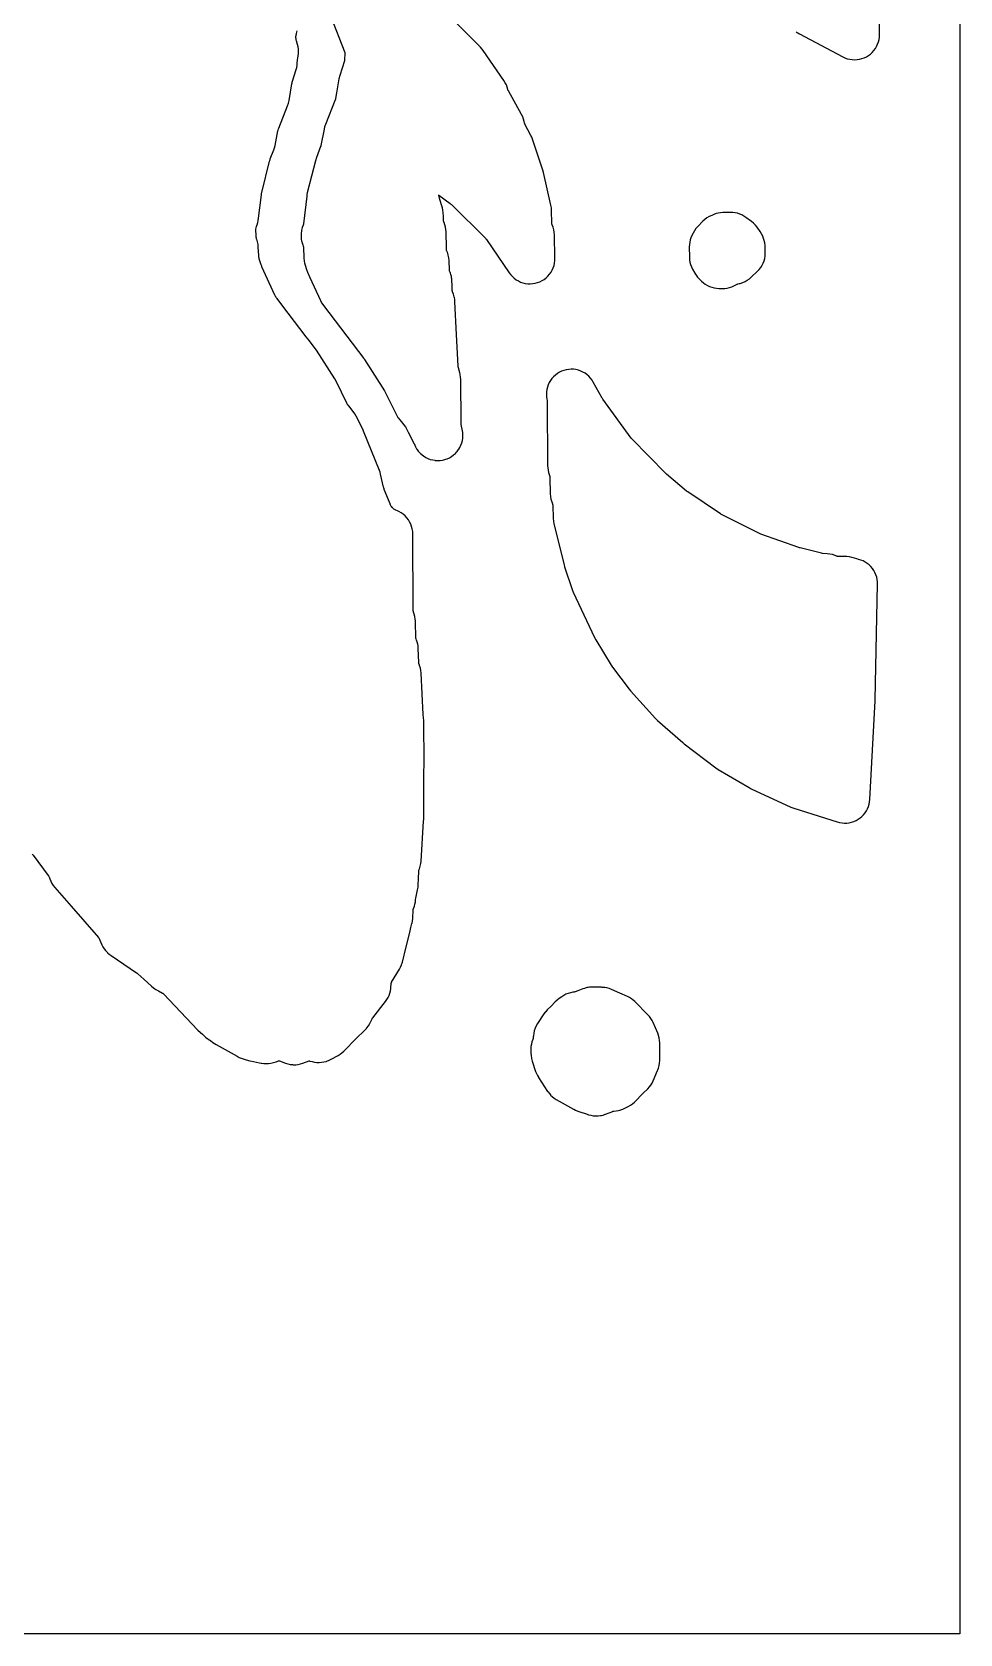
# Model space of a CAD drawing. Header units: millimetres. Extents: x 0 to 300, y 0 to 300.
# Drawn here: x 207.4 to 299.9, y 0 to 159.8 of the extents above; entities that cross this region are included whole.
import ezdxf

# ---------------------------------------------------------------- set-up
doc = ezdxf.new("R2010")
doc.units = ezdxf.units.MM
doc.layers.add('CUT', color=7, linetype='CONTINUOUS')

msp = doc.modelspace()

# ---------------------------------------------------------------- linework, layer by layer
at = {"layer": 'CUT'}
for points in [[(0.0029, 0.0029), (0.0006, 0.0501), (0, 0.0614), (0, 299.9386), (0.0006, 299.9499), (0.0029, 299.9971), (0.0501, 299.9994), (0.0614, 300), (299.8528, 300), (299.9113, 299.9971), (299.9141, 299.9386), (299.9141, 0.0614), (299.9113, 0.0029), (299.8528, 0), (299.8528, 0), (0.0614, 0), (0.0501, 0.0006)], [(274.3257, 134.7671), (274.5175, 134.6271), (274.7218, 134.506), (274.9366, 134.4048), (275.16, 134.3245), (275.3901, 134.2657), (275.6247, 134.229), (275.8617, 134.2147), (276.2161, 134.2102), (276.4545, 134.2186), (276.691, 134.2496), (276.9234, 134.303), (277.1497, 134.3784), (277.3677, 134.4749), (277.6961, 134.6395), (277.7154, 134.6485), (277.7585, 134.6642), (277.8799, 134.6936), (278.0012, 134.7186), (278.2449, 134.7954), (278.4796, 134.8967), (278.7026, 135.0215), (278.9118, 135.1684), (279.1049, 135.3359), (279.7272, 135.934), (279.8961, 136.1133), (280.0466, 136.3083), (280.1772, 136.5172), (280.2866, 136.738), (280.3737, 136.9684), (280.4378, 137.2063), (280.4781, 137.4493), (280.4943, 137.6951), (280.5029, 138.2181), (280.4933, 138.4819), (280.456, 138.7433), (280.3913, 138.9992), (280.3361, 139.1772), (280.246, 139.4221), (280.1308, 139.6562), (279.9919, 139.8771), (279.6823, 140.3165), (279.5162, 140.5273), (279.3285, 140.7191), (279.1212, 140.8896), (278.5605, 141.3026), (278.3678, 141.4313), (278.164, 141.5415), (277.9508, 141.6324), (277.7302, 141.7032), (277.5039, 141.7532), (277.274, 141.7821), (277.0424, 141.7895), (276.2689, 141.7786), (276.0381, 141.7646), (275.8096, 141.7294), (275.5853, 141.6732), (275.3672, 141.5965), (275.1571, 141.5001), (274.913, 141.374), (274.6856, 141.2409), (274.4734, 141.0846), (274.2789, 140.9068), (273.7605, 140.3803), (273.5814, 140.1775), (273.4252, 139.9566), (273.2938, 139.72), (273.1752, 139.4762), (273.084, 139.2645), (273.0127, 139.0453), (272.9619, 138.8205), (272.9321, 138.5919), (272.9234, 138.3616), (272.932, 137.3251), (272.9465, 137.0767), (272.9856, 136.831), (273.0489, 136.5904), (273.1358, 136.3573), (273.2454, 136.1339), (273.4646, 135.7386), (273.5926, 135.532), (273.7401, 135.3388), (273.9057, 135.1608), (274.148, 134.9246)], [(259.0197, 115.3478), (259.0517, 113.7199), (259.0719, 113.4485), (259.1214, 113.1808), (259.1998, 112.9201), (259.2749, 112.7121), (259.2811, 112.6934), (259.2912, 112.6521), (259.297, 112.6101), (259.2981, 112.5904), (259.3398, 111.2486), (259.3621, 110.9837), (259.4125, 110.7227), (260.4271, 106.644), (260.4812, 106.4577), (261.2427, 104.1709), (261.3507, 103.9004), (263.4546, 99.4087), (263.5836, 99.1684), (265.1303, 96.6297), (265.2743, 96.4185), (266.9257, 94.244), (267.0547, 94.0877), (269.5355, 91.3188), (269.7497, 91.1069), (272.2609, 88.9061), (272.3991, 88.7935), (275.5678, 86.393), (275.8102, 86.2308), (278.8865, 84.4219), (279.1011, 84.3094), (283.0383, 82.4816), (283.3383, 82.3652), (287.6822, 80.9937), (287.914, 80.9326), (288.1506, 80.894), (288.3899, 80.8782), (288.6295, 80.8853), (288.8674, 80.9155), (289.1013, 80.9682), (289.3291, 81.0431), (289.5486, 81.1395), (289.7579, 81.2565), (289.955, 81.393), (290.1382, 81.5478), (290.3056, 81.7194), (290.4559, 81.9062), (290.5876, 82.1066), (290.6994, 82.3187), (290.7905, 82.5405), (290.8598, 82.77), (290.9069, 83.0051), (290.9312, 83.2436), (291.46, 93.0873), (291.4631, 93.1694), (291.7033, 104.7036), (291.6967, 104.9452), (291.6667, 105.1849), (291.6138, 105.4207), (291.5383, 105.6503), (291.4411, 105.8714), (291.3229, 106.0822), (291.1849, 106.2806), (291.0284, 106.4647), (290.8549, 106.6329), (290.666, 106.7835), (290.4634, 106.9152), (290.249, 107.0267), (290.0249, 107.117), (289.7931, 107.1852), (289.633, 107.224), (289.614, 107.2303), (289.3879, 107.3117), (289.1379, 107.3871), (288.8815, 107.4361), (288.6212, 107.458), (287.7153, 107.4869), (287.6987, 107.4878), (287.663, 107.4922), (287.6291, 107.5026), (287.6134, 107.5086), (287.462, 107.5703), (287.2057, 107.6588), (286.9413, 107.7191), (286.6719, 107.7503), (286.2129, 107.7785), (286.1957, 107.78), (286.1221, 107.7913), (286.1052, 107.7951), (283.9661, 108.3292), (283.9112, 108.3443), (283.857, 108.362), (280.0476, 109.7107), (279.9778, 109.7379), (279.9099, 109.7694), (276.1463, 111.6622), (276.0812, 111.6975), (276.0185, 111.7368), (272.7592, 113.9203), (272.7047, 113.9591), (272.6525, 114.0008), (270.6553, 115.6914), (270.615, 115.7271), (270.5764, 115.7645), (267.1824, 119.2082), (267.1791, 119.2116), (267.1317, 119.2672), (267.1217, 119.2805), (264.3103, 123.1636), (264.271, 123.2214), (264.2352, 123.2813), (263.3477, 124.87), (263.2185, 125.0768), (263.0699, 125.27), (262.9031, 125.4478), (262.7199, 125.6085), (262.5218, 125.7507), (262.3108, 125.8728), (262.089, 125.9738), (261.8583, 126.0528), (261.6211, 126.1088), (261.3796, 126.1416), (261.1359, 126.1506), (260.8926, 126.1359), (260.6519, 126.0975), (260.416, 126.0359), (260.1873, 125.9516), (259.9679, 125.8454), (259.7598, 125.7184), (259.5651, 125.5717), (259.3856, 125.4068), (259.2231, 125.2251), (259.079, 125.0285), (258.9547, 124.8187), (258.8515, 124.5979), (258.7702, 124.3681), (258.7118, 124.1314), (258.6766, 123.8902), (258.6651, 123.6467), (258.6774, 123.4032), (258.7133, 123.1621), (258.7385, 123.0358), (258.7416, 123.0181), (258.7495, 122.9411), (258.75, 122.9232), (258.7888, 116.5413), (258.8006, 116.3139), (258.833, 116.0885), (258.8858, 115.867), (259.0043, 115.4538), (259.0057, 115.4486), (259.0158, 115.3981), (259.0186, 115.3716)], [(257.877, 55.5218), (257.8773, 55.5214), (257.8791, 55.5187), (258.7929, 54.1242), (258.8366, 54.064), (258.9318, 53.9326), (259.0632, 53.7835), (259.0882, 53.7551), (259.2607, 53.5931), (259.4478, 53.4482), (259.6477, 53.3216), (261.3641, 52.345), (261.3945, 52.3297), (261.3945, 52.3296), (261.5847, 52.2336), (261.8152, 52.1444), (262.7252, 51.8435), (262.864, 51.7975), (262.9164, 51.783), (263.1003, 51.7321), (263.3418, 51.69), (263.5864, 51.6719), (263.8315, 51.6777), (264.0748, 51.7076), (264.1662, 51.7281), (264.3141, 51.7612), (264.5392, 51.8353), (264.547, 51.8379), (265.3035, 52.129), (265.3086, 52.1309), (265.3584, 52.1454), (265.3848, 52.1506), (265.4086, 52.1537), (265.6262, 52.1768), (265.8544, 52.2117), (265.9944, 52.2466), (266.0784, 52.2675), (266.2962, 52.3437), (266.5062, 52.4397), (266.8185, 52.6003), (267.0407, 52.7295), (267.2484, 52.8807), (267.4396, 53.0525), (268.3201, 53.9298), (268.3202, 53.9299), (268.7794, 54.3875), (268.9387, 54.5619), (269.0808, 54.7507), (269.2045, 54.952), (269.3086, 55.164), (269.76, 56.2052), (269.7783, 56.2541), (269.8491, 56.4432), (269.9136, 56.689), (269.9528, 56.9402), (269.9663, 57.194), (269.9702, 58.9501), (269.958, 59.2025), (269.9204, 59.4524), (269.8578, 59.6972), (269.7707, 59.9344), (269.3279, 60.9753), (269.2237, 61.1909), (269.0995, 61.3955), (268.9562, 61.5872), (268.7952, 61.7644), (267.4905, 63.0692), (267.322, 63.2229), (267.1402, 63.3606), (267.0724, 63.4029), (266.9467, 63.4812), (266.743, 63.5837), (266.0068, 63.9128), (266.0067, 63.9128), (265.1741, 64.285), (265.0897, 64.3176), (264.9325, 64.3783), (264.6825, 64.4462), (264.4884, 64.4777), (264.4268, 64.4877), (264.2456, 64.4982), (264.1682, 64.5027), (263.2113, 64.5082), (263.1061, 64.5039), (262.9793, 64.4987), (262.8282, 64.4784), (262.7492, 64.4678), (262.5229, 64.4156), (262.4567, 64.3937), (262.3025, 64.3427), (261.7982, 64.1495), (261.5411, 64.051), (261.5306, 64.0473), (261.5201, 64.0437), (261.4421, 64.024), (261.4271, 64.0202), (261.4052, 64.0167), (261.3203, 64.0056), (261.0794, 63.9622), (260.8439, 63.8955), (260.6161, 63.8061), (260.3981, 63.6948), (260.1921, 63.5627), (259.9367, 63.3807), (259.767, 63.2485), (259.7203, 63.2052), (259.6946, 63.1848), (259.5375, 63.0366), (259.131, 62.6183), (258.7575, 62.2405), (258.6042, 62.0705), (258.5845, 62.0442), (258.5611, 62.0179), (258.429, 61.8397), (257.792, 60.8961), (257.6552, 60.6681), (257.5434, 60.4268), (257.4578, 60.175), (257.3994, 59.9156), (257.3689, 59.6514), (257.3687, 59.6478), (257.3639, 59.57), (257.3585, 59.4819), (257.3567, 59.4615), (257.3492, 59.4182), (257.3371, 59.3759), (257.3299, 59.3568), (257.3147, 59.3199), (257.3108, 59.3103), (257.3081, 59.3038), (257.2262, 59.0717), (257.1675, 58.8328), (257.1326, 58.5892), (257.1218, 58.3434), (257.124, 57.9409), (257.1386, 57.684), (257.1795, 57.43), (257.1823, 57.4197), (257.1866, 57.3937), (257.2535, 57.1477), (257.2589, 57.1312), (257.2619, 57.1203), (257.5927, 56.1125), (257.6701, 55.9075), (257.7651, 55.7101)]]:
    msp.add_lwpolyline(points, close=True, dxfattribs=at)
for points in [[(283.5797, 159.8044), (283.6902, 159.7359), (283.7529, 159.6928), (283.8554, 159.6333), (283.8659, 159.6268), (283.8746, 159.6222), (283.9174, 159.5973), (288.2251, 157.3121), (288.4469, 157.208), (288.6777, 157.1262), (288.9155, 157.0673), (289.1579, 157.032), (289.4026, 157.0206), (289.6472, 157.0331), (289.8894, 157.0696), (290.1269, 157.1296), (290.3573, 157.2125), (290.5786, 157.3176), (290.7885, 157.4438), (290.9851, 157.59), (291.1664, 157.7547), (291.3307, 157.9363), (291.4764, 158.1332), (291.6022, 158.3434), (291.7068, 158.5648), (291.7893, 158.7955), (291.8487, 159.0331), (291.8847, 159.2754), (291.8967, 159.52), (291.8967, 159.5201), (291.9039, 192.0322)], [(237.1309, 161.4145), (238.5548, 157.7426), (238.5735, 157.6866), (238.5726, 157.6715), (238.5716, 157.6542), (238.5389, 157.0307), (238.5387, 157.0282), (238.5339, 156.9922), (238.5319, 156.9779), (238.5263, 156.953), (238.5196, 156.9296), (238.0548, 155.4485), (237.9736, 155.1078), (237.7439, 153.7191), (237.6506, 153.1553), (237.6466, 153.1343), (237.623, 153.0494), (237.6198, 153.0408), (237.6157, 153.0294), (236.6317, 150.5538), (236.5547, 150.3294), (236.553, 150.3225), (236.4992, 150.0988), (236.1877, 148.4653), (236.1838, 148.4471), (236.1623, 148.3731), (236.1571, 148.359), (236.1559, 148.3556), (235.7264, 147.267), (235.6262, 146.9545), (235.2433, 145.4195), (234.8226, 143.7332), (234.7919, 143.5651), (234.765, 143.4175), (234.4428, 140.6528), (234.4401, 140.6336), (234.4316, 140.5945), (234.4221, 140.565), (234.4193, 140.5564), (234.4192, 140.556), (234.4121, 140.5385), (234.4095, 140.5324), (234.4068, 140.5264), (234.3156, 140.2816), (234.2504, 140.0286), (234.2306, 139.8955), (234.2119, 139.7701), (234.2027, 139.5567), (234.2006, 139.5091), (234.2013, 139.4358), (234.2079, 139.3287), (234.2175, 139.1738), (234.2587, 138.9288), (234.2611, 138.9149), (234.272, 138.8756), (234.3315, 138.662), (234.3775, 138.5459), (234.377, 138.5457), (234.4214, 138.4248), (234.4275, 138.3832), (234.4289, 138.3628), (234.4771, 137.2105), (234.4966, 136.9864), (234.5149, 136.8839), (234.5362, 136.765), (234.5955, 136.548), (234.7432, 136.0898), (234.8459, 135.8241), (235.0796, 135.3089), (236.1304, 132.9927), (236.2412, 132.7814), (236.2627, 132.7404), (236.4229, 132.5047), (240.4755, 127.2174), (240.4915, 127.1955), (240.4916, 127.1955), (240.5071, 127.1743), (240.5368, 127.1298), (242.5353, 123.9888), (242.5692, 123.9322), (242.6, 123.8738), (243.5647, 121.921), (243.7265, 121.5935), (243.8681, 121.3441), (243.8861, 121.3195), (244.0372, 121.1126), (244.5903, 120.4402), (244.5947, 120.4346), (244.6038, 120.4228), (244.6536, 120.3465), (244.6545, 120.3447), (244.664, 120.3271), (244.8906, 119.8775), (245.4783, 118.7112), (245.4921, 118.6823), (245.501, 118.6637), (245.5321, 118.5904), (245.533, 118.5907), (245.6228, 118.3946), (245.7272, 118.2156), (245.7466, 118.1825), (245.7528, 118.1739), (245.8906, 117.9835), (246.0534, 117.7995), (246.1215, 117.7364), (246.2335, 117.6325), (246.4291, 117.4839), (246.5012, 117.4396), (246.6384, 117.3553), (246.8593, 117.2478), (247.0896, 117.1625), (247.3273, 117.1002), (247.5429, 117.0658), (247.5698, 117.0615), (247.815, 117.0468), (248.0605, 117.0563), (248.3039, 117.0898), (248.4311, 117.1203), (248.5427, 117.147), (248.6449, 117.1824), (248.7749, 117.2274), (248.998, 117.3302), (249.2099, 117.4544), (249.4086, 117.5988), (249.5154, 117.6937), (249.5922, 117.762), (249.7119, 117.8916), (249.7589, 117.9424), (249.9071, 118.1383), (249.9364, 118.1863), (250.0354, 118.3479), (250.1424, 118.5689), (250.2273, 118.7995), (250.2891, 119.0372), (250.3273, 119.2799), (250.3306, 119.338), (250.3415, 119.5251), (250.3315, 119.7705), (250.322, 119.839), (250.2975, 120.0138), (250.1806, 120.6287), (250.1692, 120.6883), (250.1692, 120.6888), (250.1663, 120.7059), (250.1591, 120.7796), (250.1585, 120.7975), (250.1229, 125.1609), (250.114, 125.3333), (250.1117, 125.3773), (250.0818, 125.5919), (250.0676, 125.6541), (250.0335, 125.8032), (249.9029, 126.2783), (249.8909, 126.322), (249.8902, 126.3246), (249.8857, 126.343), (249.878, 126.3911), (249.8715, 126.4318), (249.8703, 126.4471), (249.8698, 126.4534), (249.7129, 129.6107), (249.5503, 132.8836), (249.5249, 133.1358), (249.4996, 133.2593), (249.4741, 133.3841), (249.3984, 133.6261), (249.3071, 133.873), (249.3004, 133.8929), (249.2975, 133.9043), (249.2897, 133.9349), (249.2836, 133.9777), (249.2823, 133.9987), (249.2629, 134.5307), (249.2474, 134.956), (249.2355, 135.1026), (249.2293, 135.1791), (249.2148, 135.2629), (249.1912, 135.3996), (249.1336, 135.6159), (249.0935, 135.726), (249.0569, 135.8262), (249.0339, 135.8816), (249.0134, 135.9307), (249.0068, 135.9475), (248.9957, 135.9829), (248.9912, 136.0194), (248.9909, 136.0252), (248.9903, 136.0375), (248.9599, 136.9877), (248.9349, 137.2696), (248.8792, 137.5418), (248.8782, 137.5468), (248.8751, 137.5563), (248.7905, 137.8159), (248.7708, 137.8664), (248.7219, 137.9918), (248.716, 138.008), (248.706, 138.0423), (248.7039, 138.0611), (248.7021, 138.0774), (248.7013, 138.0949), (248.6982, 138.2281), (248.6602, 139.868), (248.6435, 140.1036), (248.6051, 140.3344), (248.6048, 140.3366), (248.5441, 140.565), (248.4623, 140.7865), (248.4483, 140.8194), (248.4331, 140.8553), (248.4266, 140.8716), (248.4154, 140.9061), (248.4106, 140.9417), (248.4093, 140.9594), (248.3911, 141.3441), (248.3686, 141.8201), (248.3563, 141.9567), (248.3494, 142.0329), (248.3121, 142.2434), (248.257, 142.4498), (248.0552, 143.0935), (247.9258, 143.5064), (247.9125, 143.5574), (247.956, 143.5277), (249.0714, 142.6822), (249.1329, 142.6323), (249.191, 142.5783), (252.6167, 139.1787), (252.6291, 139.1657), (252.6787, 139.106), (252.6892, 139.0914), (254.9568, 135.7636), (255.1056, 135.5668), (255.2731, 135.3857), (255.4576, 135.2219), (255.6574, 135.0771), (255.8705, 134.9528), (256.0947, 134.85), (256.3281, 134.7698), (256.5682, 134.7131), (256.8127, 134.6802), (257.0593, 134.6716), (257.3055, 134.6874), (257.5489, 134.7274), (257.7873, 134.7911), (258.0181, 134.8781), (258.2393, 134.9874), (258.4487, 135.1179), (258.6441, 135.2685), (258.8238, 135.4375), (258.9859, 135.6235), (259.1289, 135.8246), (259.2514, 136.0387), (259.3522, 136.2639), (259.4303, 136.4979), (259.485, 136.7385), (259.5157, 136.9833), (259.5221, 137.2299), (259.4676, 139.5541), (259.4484, 139.8104), (259.4029, 140.0633), (259.3318, 140.3103), (259.2419, 140.5711), (259.2361, 140.5892), (259.2268, 140.629), (259.2215, 140.6696), (259.2205, 140.6886), (259.1829, 142.0201), (259.1639, 142.2651), (259.1209, 142.507), (258.372, 145.7814), (258.3061, 146.0164), (257.2727, 149.1086), (257.2031, 149.2925), (257.1194, 149.4702), (256.5328, 150.5975), (256.5304, 150.6024), (256.5103, 150.6505), (256.5022, 150.6763), (256.4964, 150.6998), (256.4581, 150.874), (256.3937, 151.1108), (256.3063, 151.3401), (256.197, 151.5598), (254.875, 153.9172), (254.8664, 153.9335), (254.8505, 153.9697), (254.8383, 154.0073), (254.8339, 154.0251), (254.8274, 154.0546), (254.7633, 154.2894), (254.6767, 154.5168), (254.5684, 154.7348), (254.4394, 154.9412), (252.3603, 157.9337), (252.2276, 158.1078), (252.0803, 158.2697), (247.8514, 162.5241)], [(207.368, 77.7959), (207.3844, 77.784), (207.4174, 77.7554), (207.4422, 77.7287), (207.4535, 77.7142), (207.4541, 77.7134), (207.471, 77.6918), (207.4805, 77.6796), (208.9852, 75.6621), (208.9974, 75.6442), (209.0099, 75.6258), (209.0156, 75.6173), (209.0172, 75.615), (209.0477, 75.5701), (209.0653, 75.5319), (209.0721, 75.5136), (209.142, 75.308), (209.2325, 75.0794), (209.345, 74.8608), (209.4785, 74.6543), (209.6316, 74.4619), (211.2829, 72.5842), (214.0071, 69.4798), (214.0083, 69.4782), (214.0285, 69.443), (214.0366, 69.426), (214.34, 68.7469), (214.4435, 68.5411), (214.5656, 68.3458), (214.705, 68.1626), (214.8608, 67.9929), (214.8884, 67.9679), (214.9063, 67.9485), (215.0765, 67.7956), (215.26, 67.6589), (217.7817, 65.9529), (217.8502, 65.903), (217.9149, 65.8483), (218.5193, 65.2997), (219.275, 64.6139), (219.4917, 64.4382), (219.6124, 64.3609), (219.7266, 64.2878), (219.9899, 64.1392), (220.3967, 63.9097), (220.4122, 63.9004), (220.4406, 63.8805), (220.469, 63.8559), (220.4823, 63.8425), (223.8953, 60.2276), (224.1604, 59.9845), (224.3765, 59.8132), (224.4943, 59.6913), (224.657, 59.5373), (224.8328, 59.3985), (224.8395, 59.3942), (224.8548, 59.3821), (225.0425, 59.2597), (225.1696, 59.1847), (225.3923, 59.0082), (225.5544, 58.89), (225.7255, 58.7851), (227.8141, 57.618), (228.0202, 57.515), (228.2349, 57.4314), (228.7374, 57.262), (229.0866, 57.1717), (229.4603, 57.1034), (229.7498, 57.023), (230.0481, 56.9594), (230.2293, 56.9434), (230.2573, 56.9376), (230.4917, 56.9114), (230.7276, 56.9075), (230.94, 56.9139), (231.2014, 56.9357), (231.4592, 56.9847), (231.7104, 57.0605), (231.9647, 57.152), (231.9824, 57.1579), (232.0153, 57.1661), (232.0321, 57.1616), (232.0494, 57.1557), (232.6373, 56.937), (232.871, 56.8629), (233.1107, 56.8121), (233.3544, 56.785), (233.4136, 56.7842), (233.4215, 56.7835), (233.4682, 56.7835), (233.5995, 56.7818), (233.6217, 56.7837), (233.6658, 56.7838), (233.9089, 56.808), (234.1485, 56.8558), (234.3823, 56.9268), (235.0111, 57.1518), (235.0284, 57.1575), (235.0315, 57.1583), (235.0566, 57.1543), (235.0745, 57.15), (235.3224, 57.085), (235.5503, 57.0363), (235.7817, 57.0091), (236.0147, 57.0036), (236.2472, 57.0198), (236.4772, 57.0576), (236.7027, 57.1166), (236.7577, 57.1338), (236.9908, 57.2195), (237.2143, 57.328), (237.8857, 57.696), (238.0896, 57.8209), (238.2807, 57.9646), (238.4572, 58.126), (239.7038, 59.3805), (240.5272, 60.1966), (240.6864, 60.37), (240.7162, 60.4094), (240.7443, 60.4403), (240.7558, 60.4558), (240.7679, 60.4693), (240.9162, 60.6721), (241.0434, 60.8887), (241.2917, 61.365), (241.3002, 61.3804), (241.3413, 61.4439), (241.3502, 61.4557), (242.6283, 63.073), (242.768, 63.2685), (242.8884, 63.4765), (242.9882, 63.695), (243.0665, 63.9222), (243.1228, 64.1558), (243.1563, 64.3937), (243.1569, 64.4002), (243.2038, 64.9091), (243.2057, 64.9258), (243.2122, 64.9613), (243.228, 64.994), (243.2361, 65.0082), (244.0131, 66.3021), (244.1291, 66.5188), (244.2233, 66.7458), (244.2299, 66.7676), (244.2338, 66.7769), (244.2735, 66.9086), (244.3042, 67.0102), (244.6882, 68.5497), (245.0437, 69.9675), (245.0468, 69.98), (245.1624, 70.451), (245.2621, 70.851), (245.2688, 70.8848), (245.2715, 70.8957), (245.3088, 71.0881), (245.3105, 71.0966), (245.3105, 71.0969), (245.318, 71.1355), (245.3409, 71.3786), (245.3797, 72.2385), (245.3809, 72.2561), (245.3862, 72.2937), (245.3983, 72.3296), (245.4052, 72.3458), (245.4121, 72.3614), (245.4981, 72.5802), (245.5631, 72.8061), (245.6067, 73.0371), (245.6283, 73.2713), (245.6332, 73.3809), (245.8293, 74.2402), (245.8719, 74.4805), (245.8909, 74.7238), (245.9078, 75.3096), (245.9329, 76.0941), (245.9338, 76.111), (245.9364, 76.1322), (245.944, 76.1578), (245.9524, 76.1808), (245.9836, 76.2598), (246.0097, 76.3259), (246.0114, 76.33), (246.0948, 76.5786), (246.1517, 76.8347), (246.1815, 77.0952), (246.4269, 81.088), (246.4316, 81.2275), (246.4329, 81.4525), (246.4379, 81.5402), (246.4421, 81.6822), (246.4424, 81.9332), (246.4477, 82.03), (246.4514, 82.1722), (246.4472, 84.051), (246.4724, 88.5875), (246.4703, 88.7048), (246.4504, 89.1842), (246.4516, 90.236), (246.4485, 90.3623), (246.4324, 90.6872), (246.4315, 91.1155), (246.4173, 91.3757), (246.382, 91.7055), (246.1774, 95.8399), (246.152, 96.0927), (246.101, 96.3416), (246.0251, 96.584), (246.009, 96.6274), (245.975, 96.7195), (245.9546, 96.7745), (245.948, 96.794), (245.9372, 96.8371), (245.9313, 96.881), (245.9302, 96.9016), (245.8961, 98.2849), (245.8811, 98.5043), (245.8721, 98.5612), (245.8468, 98.7215), (245.7953, 98.9276), (245.7935, 98.9348), (245.7851, 98.9593), (245.7217, 99.1427), (245.6781, 99.2531), (245.6768, 99.2566), (245.6762, 99.2583), (245.662, 99.3052), (245.6586, 99.3343), (245.6574, 99.3589), (245.6156, 100.9423), (245.6065, 101.0522), (245.5927, 101.22), (245.5391, 101.4935), (245.3979, 102.0478), (245.3929, 102.0702), (245.3803, 102.1687), (245.3797, 102.186), (245.3458, 109.7264), (245.3321, 109.9769), (245.2934, 110.2247), (245.23, 110.4674), (245.1426, 110.7025), (245.0321, 110.9276), (244.8996, 111.1406), (244.7465, 111.3392), (244.5742, 111.5215), (244.3845, 111.6856), (244.1793, 111.8298), (243.9607, 111.9528), (243.8039, 112.0214), (243.8042, 112.0222), (243.8043, 112.0223), (243.642, 112.093), (243.6253, 112.1022), (243.5454, 112.1467), (243.4545, 112.2096), (243.3927, 112.2621), (243.3702, 112.2811), (243.3088, 112.3444), (243.298, 112.3556), (243.2933, 112.3604), (243.2244, 112.4468), (243.1643, 112.5395), (243.1109, 112.6426), (243.1028, 112.6601), (243.0788, 112.7161), (242.4992, 114.1651), (242.4821, 114.2103), (242.477, 114.2248), (242.4481, 114.3171), (242.4441, 114.3319), (242.4324, 114.3788), (242.1301, 115.6951), (242.0795, 115.882), (242.0146, 116.0643), (240.4448, 119.9874), (240.3563, 120.1837), (239.7078, 121.4707), (239.5697, 121.7107), (239.4059, 121.9339), (238.9508, 122.4871), (238.9069, 122.5438), (238.8935, 122.5621), (238.8158, 122.6824), (238.8046, 122.7022), (238.771, 122.7655), (237.6897, 124.9543), (237.5575, 125.1891), (235.7359, 128.0521), (235.6108, 128.2309), (235.0313, 128.987), (234.72, 129.3931), (232.9159, 131.7469), (231.7739, 133.2368), (231.746, 133.2732), (231.7042, 133.331), (231.6916, 133.3496), (231.6184, 133.4717), (231.6079, 133.4917), (231.5767, 133.5557), (230.3029, 136.3635), (230.2753, 136.4292), (230.2544, 136.4834), (230.2306, 136.5506), (230.0375, 137.1495), (230.0214, 137.2035), (230.0167, 137.2206), (229.9931, 137.3253), (229.979, 137.4316), (229.9775, 137.4494), (229.9739, 137.5055), (229.9398, 138.32), (229.9139, 138.5888), (229.8593, 138.8532), (229.7764, 139.1102), (229.7689, 139.1298), (229.7412, 139.2271), (229.7224, 139.3265), (229.7119, 139.4323), (229.711, 139.4499), (229.7092, 139.5057), (229.7043, 140.0488), (229.7054, 140.1142), (229.7063, 140.1348), (229.7181, 140.2588), (229.7417, 140.375), (229.779, 140.4938), (229.7863, 140.5132), (229.807, 140.5647), (229.8809, 140.7745), (229.9358, 140.99), (229.9713, 141.2095), (230.2452, 143.559), (230.257, 143.6383), (230.2688, 143.7028), (230.2857, 143.7813), (231.0656, 146.9073), (231.088, 146.9862), (231.1085, 147.05), (231.136, 147.1273), (231.491, 148.0269), (231.5667, 148.2485), (231.6212, 148.4761), (231.8987, 149.9311), (231.9112, 149.989), (231.9156, 150.0073), (231.9487, 150.1211), (231.9548, 150.1389), (231.9754, 150.1945), (232.8628, 152.4272), (232.9483, 152.6811), (233.0061, 152.9426), (233.285, 154.6289), (233.3023, 154.7148), (233.3188, 154.7843), (233.3421, 154.8687), (233.7169, 156.0629), (233.7708, 156.2635), (233.8079, 156.4679), (233.8279, 156.6747), (233.8441, 156.9702), (233.8494, 157.0354), (233.8516, 157.0559), (233.8714, 157.179), (233.8723, 157.1824), (233.922, 157.4067), (233.9509, 157.6346), (233.9587, 157.8641), (233.9455, 158.0934), (233.9113, 158.3206), (233.8563, 158.5436), (233.7446, 158.9213), (233.729, 158.9794), (233.7245, 158.9979), (233.7027, 159.1104), (233.6923, 159.219), (233.6925, 159.3281), (233.7031, 159.4366), (233.7251, 159.5491), (233.7297, 159.5676), (233.7454, 159.6256), (233.8252, 159.893)]]:
    msp.add_lwpolyline(points, dxfattribs=at)

doc.saveas('drawing.dxf')
